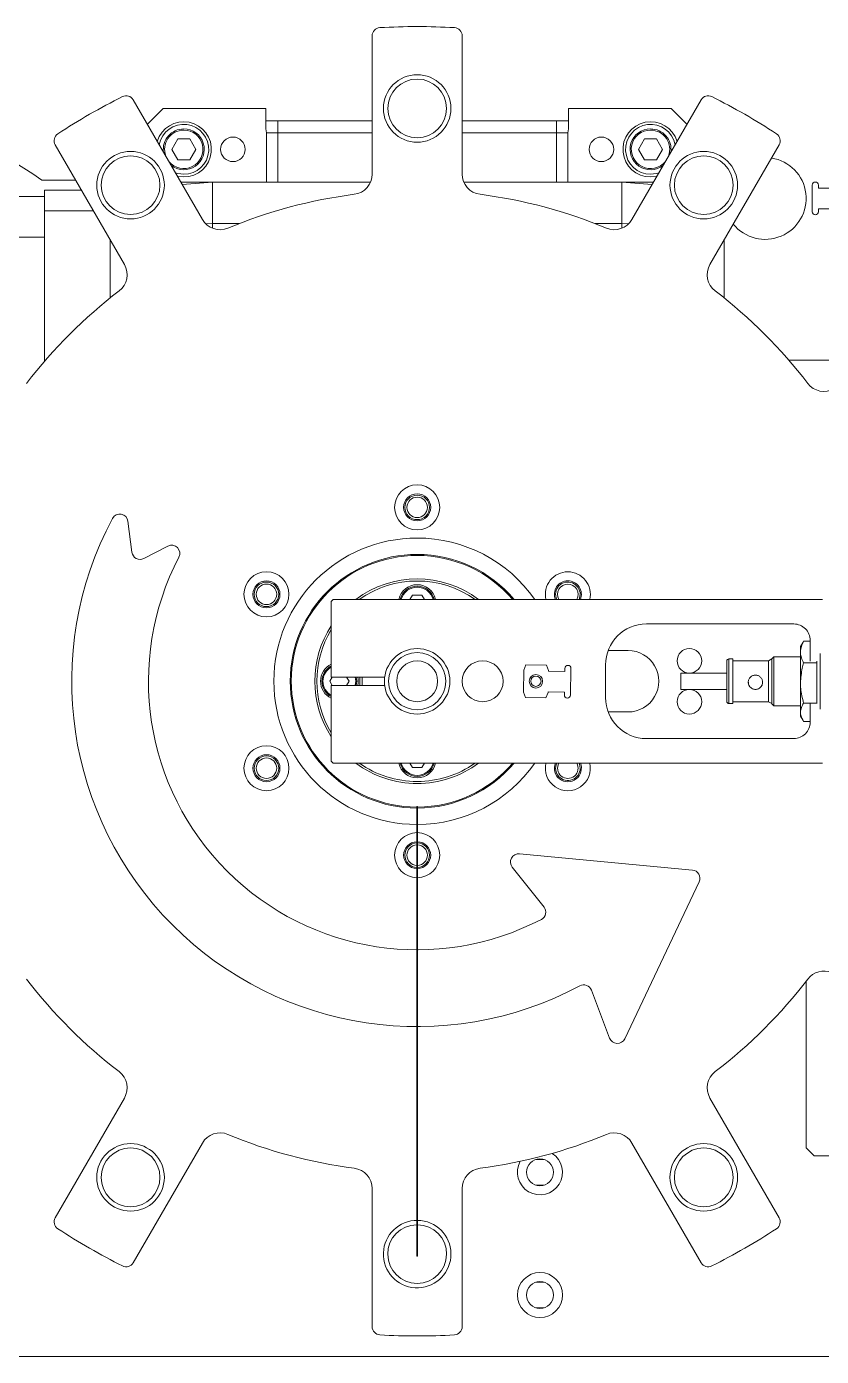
# Model space of a CAD drawing. Header units: millimetres. Extents: x 169 to 14583, y -399 to 10804.
# Drawn here: x 2507 to 2895, y 4354 to 5004 of the extents above; entities that cross this region are included whole.
import ezdxf

# ---------------------------------------------------------------- set-up
doc = ezdxf.new("R2010")
doc.units = ezdxf.units.MM
doc.header["$LTSCALE"] = 35

msp = doc.modelspace()

# ---------------------------------------------------------------- linework, layer by layer
at = {"color": 7, "linetype": 'Continuous', "lineweight": 18}
for p, q in [((2675.633, 4932.408), (2675.633, 4999.951)), ((2719.633, 4999.951), (2719.633, 4932.408)), ((2558.942, 4968.684), (2592.714, 4910.19)), ((2802.552, 4910.19), (2836.324, 4968.684)), ((2573.633, 4964.465), (2565.864, 4956.695)), ((2623.633, 4964.465), (2573.633, 4964.465)), ((2623.633, 4954.411), (2623.633, 4964.465)), ((2771.633, 4964.465), (2771.633, 4954.411)), ((2821.633, 4964.465), (2771.633, 4964.465)), ((2829.402, 4956.695), (2821.633, 4964.465)), ((2629.633, 4958.464), (2623.633, 4958.464)), ((2623.633, 4954.411), (2623.976, 4952.465)), ((2675.633, 4958.464), (2629.633, 4958.464)), ((2629.633, 4958.464), (2629.633, 4952.465)), ((2765.633, 4958.464), (2719.633, 4958.464)), ((2765.633, 4952.465), (2765.633, 4958.464)), ((2771.633, 4958.464), (2765.633, 4958.464)), ((2771.29, 4952.465), (2771.633, 4954.411)), ((2554.609, 4888.19), (2520.837, 4946.684)), ((2577.763, 4944.465), (2580.698, 4949.549)), ((2586.568, 4949.549), (2580.698, 4949.549)), ((2586.568, 4949.549), (2589.504, 4944.465)), ((2623.976, 4928.464), (2623.976, 4952.465)), ((2623.976, 4952.465), (2629.633, 4952.465)), ((2629.633, 4952.465), (2629.633, 4928.464)), ((2629.633, 4952.465), (2675.633, 4952.465)), ((2719.633, 4952.465), (2765.633, 4952.465)), ((2765.633, 4952.465), (2771.29, 4952.465)), ((2765.633, 4928.464), (2765.633, 4952.465)), ((2771.29, 4952.465), (2771.29, 4928.464)), ((2805.763, 4944.465), (2808.698, 4949.549)), ((2814.568, 4949.549), (2808.698, 4949.549)), ((2814.568, 4949.549), (2817.503, 4944.465)), ((2874.429, 4946.684), (2840.657, 4888.19)), ((2577.763, 4944.465), (2580.698, 4939.38)), ((2589.504, 4944.465), (2586.568, 4939.38)), ((2805.763, 4944.465), (2808.698, 4939.38)), ((2817.503, 4944.465), (2814.568, 4939.38)), ((2580.698, 4939.38), (2586.568, 4939.38)), ((2808.698, 4939.38), (2814.568, 4939.38)), ((2514.281, 4929.465), (2530.779, 4929.465)), ((2597.633, 4928.464), (2582.163, 4928.464)), ((2597.633, 4928.464), (2582.846, 4927.282)), ((2597.633, 4908.157), (2597.633, 4928.464)), ((2674.823, 4928.464), (2597.633, 4928.464)), ((2797.633, 4928.464), (2720.443, 4928.464)), ((2797.633, 4928.464), (2797.633, 4908.157)), ((2812.42, 4927.282), (2797.633, 4928.464)), ((2813.103, 4928.464), (2797.633, 4928.464)), ((2515.633, 4921.465), (2359.633, 4921.465)), ((2515.633, 4924.465), (2533.666, 4924.465)), ((2515.633, 4914.465), (2515.633, 4924.465)), ((2890.633, 4913.964), (2890.633, 4926.964)), ((2893.633, 4926.964), (2893.633, 4925.518)), ((2901.633, 4925.518), (2893.633, 4925.518)), ((2539.439, 4914.465), (2515.633, 4914.465)), ((2515.633, 4840.913), (2515.633, 4914.465)), ((2893.633, 4915.411), (2901.633, 4915.411)), ((2893.633, 4915.411), (2893.633, 4913.964)), ((2594.497, 4908.033), (2597.633, 4908.157)), ((2597.633, 4905.916), (2597.633, 4908.157)), ((2610.675, 4908.157), (2597.633, 4908.157)), ((2797.633, 4908.157), (2784.591, 4908.157)), ((2797.633, 4908.157), (2797.633, 4905.916)), ((2800.65, 4908.038), (2797.633, 4908.157)), ((2421.633, 4901.465), (2515.633, 4901.465)), ((2547.633, 4871.814), (2547.633, 4900.272)), ((2847.633, 4900.272), (2847.633, 4871.814)), ((2908.133, 4841.464), (2879.157, 4841.464)), ((2556.347, 4762.72), (2558.309, 4747.506)), ((2564.114, 4744.464), (2575.865, 4750.542)), ((2694.072, 4724.464), (2695.275, 4726.549)), ((2699.991, 4726.549), (2695.275, 4726.549)), ((2699.991, 4726.549), (2701.194, 4724.464)), ((2656.633, 4724.464), (2655.633, 4723.465)), ((2655.633, 4723.465), (2655.633, 4686.465)), ((2895.633, 4724.464), (2656.633, 4724.464)), ((2881.633, 4712.465), (2809.633, 4712.465)), ((2886.12, 4703.589), (2884.893, 4701.464)), ((2884.893, 4698.744), (2884.893, 4701.464)), ((2886.156, 4703.568), (2886.411, 4704.07)), ((2889.633, 4704.07), (2886.411, 4704.07)), ((2889.633, 4694.367), (2889.633, 4704.465)), ((2790.898, 4699.465), (2800.633, 4699.465)), ((2848.871, 4674.565), (2848.871, 4694.365)), ((2851.871, 4695.365), (2849.871, 4695.365)), ((2849.871, 4673.565), (2849.871, 4695.365)), ((2851.871, 4673.565), (2851.871, 4695.365)), ((2869.313, 4694.465), (2851.871, 4694.465)), ((2870.872, 4695.365), (2869.313, 4694.465)), ((2869.313, 4674.465), (2869.313, 4694.465)), ((2871.871, 4696.465), (2870.872, 4695.464)), ((2870.872, 4673.464), (2870.872, 4695.464)), ((2884.893, 4696.465), (2871.871, 4696.465)), ((2871.871, 4672.465), (2871.871, 4696.465)), ((2884.893, 4683.616), (2884.893, 4698.744)), ((2892.893, 4693.418), (2886.411, 4693.418)), ((2892.893, 4694.367), (2892.893, 4693.418)), ((2892.893, 4693.418), (2892.893, 4673.813)), ((2894.543, 4698.066), (2894.543, 4683.416)), ((2749.554, 4679.154), (2749.714, 4689.953)), ((2749.714, 4689.953), (2750.752, 4692.538)), ((2750.752, 4692.538), (2760.751, 4692.39)), ((2760.751, 4692.39), (2761.712, 4689.775)), ((2761.707, 4689.429), (2761.712, 4689.775)), ((2769.706, 4689.31), (2761.707, 4689.429)), ((2769.706, 4689.31), (2769.728, 4690.757)), ((2772.727, 4690.712), (2772.535, 4677.713)), ((2789.633, 4692.465), (2789.633, 4676.465)), ((2848.871, 4688.464), (2826.491, 4688.464)), ((2826.491, 4680.464), (2826.491, 4688.464)), ((2654.917, 4684.465), (2656.072, 4686.465)), ((2654.917, 4684.465), (2656.072, 4682.465)), ((2655.633, 4686.465), (2681.759, 4686.465)), ((2655.633, 4682.465), (2655.633, 4645.465)), ((2681.759, 4682.465), (2655.633, 4682.465)), ((2663.194, 4686.465), (2664.349, 4684.465)), ((2664.349, 4684.465), (2663.194, 4682.465)), ((2670.707, 4686.465), (2670.707, 4682.465)), ((2826.491, 4680.464), (2848.871, 4680.464)), ((2884.893, 4669.336), (2884.893, 4683.616)), ((2894.543, 4683.416), (2894.543, 4670.863)), ((2750.515, 4676.539), (2749.554, 4679.154)), ((2760.514, 4676.391), (2750.515, 4676.539)), ((2761.552, 4678.976), (2760.514, 4676.391)), ((2761.552, 4678.976), (2761.558, 4679.323)), ((2761.558, 4679.323), (2769.557, 4679.204)), ((2769.535, 4677.758), (2769.557, 4679.204)), ((2849.871, 4673.565), (2851.871, 4673.565)), ((2851.871, 4674.465), (2869.313, 4674.465)), ((2869.313, 4674.465), (2870.872, 4673.565)), ((2892.893, 4673.813), (2886.411, 4673.813)), ((2889.633, 4664.465), (2889.633, 4673.562)), ((2892.893, 4673.813), (2892.893, 4673.562)), ((2800.633, 4669.465), (2790.898, 4669.465)), ((2870.872, 4673.464), (2871.871, 4672.465)), ((2871.871, 4672.465), (2884.893, 4672.465)), ((2884.893, 4667.464), (2884.893, 4669.336)), ((2884.893, 4667.464), (2886.12, 4665.34)), ((2889.633, 4664.859), (2886.411, 4664.859)), ((2809.633, 4656.465), (2881.633, 4656.465)), ((2655.633, 4645.465), (2656.633, 4644.464)), ((2656.633, 4644.464), (2895.633, 4644.464)), ((2694.072, 4644.464), (2695.275, 4642.381)), ((2695.275, 4642.381), (2699.991, 4642.381)), ((2701.194, 4644.464), (2699.991, 4642.381)), ((2697.433, 4622.304), (2697.433, 4623.303)), ((2697.433, 4623.303), (2697.833, 4623.303)), ((2697.433, 4622.304), (2697.433, 4474.304)), ((2697.833, 4622.304), (2697.433, 4622.304)), ((2697.833, 4623.303), (2697.833, 4622.304)), ((2697.833, 4622.304), (2697.833, 4474.304)), ((2747.592, 4600.109), (2832.124, 4592.191)), ((2759.601, 4574.123), (2744.088, 4593.637)), ((2835.366, 4586.496), (2799.015, 4509.77)), ((2887.633, 4537.836), (2887.633, 4456.464)), ((2791.661, 4510.061), (2782.749, 4533.504)), ((2697.833, 4508.514), (2697.858, 4508.514)), ((2520.837, 4422.245), (2554.609, 4480.739)), ((2840.657, 4480.739), (2874.429, 4422.245)), ((2697.433, 4474.304), (2697.833, 4474.304)), ((2697.433, 4473.304), (2697.433, 4474.304)), ((2697.833, 4473.304), (2697.433, 4473.304)), ((2697.433, 4473.011), (2697.433, 4473.304)), ((2697.833, 4473.011), (2697.433, 4473.011)), ((2697.433, 4473.011), (2697.433, 4416.836)), ((2697.833, 4474.304), (2697.833, 4473.304)), ((2697.833, 4473.304), (2697.833, 4473.011)), ((2697.833, 4473.011), (2697.833, 4416.836)), ((2592.714, 4458.739), (2558.942, 4400.245)), ((2836.324, 4400.245), (2802.552, 4458.739)), ((2887.633, 4456.464), (2891.633, 4452.465)), ((2759.6, 4450.764), (2755.666, 4450.764)), ((2891.633, 4452.465), (3028.033, 4452.465)), ((2675.633, 4368.978), (2675.633, 4436.521)), ((2719.633, 4436.521), (2719.633, 4368.978)), ((2755.666, 4438.165), (2759.6, 4438.165)), ((2696.167, 4420.899), (2697.433, 4420.963)), ((2697.433, 4416.836), (2697.833, 4416.836)), ((2697.433, 4415.421), (2697.433, 4416.836)), ((2697.833, 4415.421), (2697.433, 4415.421)), ((2697.433, 4415.421), (2697.433, 4413.651)), ((2697.433, 4413.651), (2697.833, 4413.651)), ((2697.433, 4412.02), (2697.433, 4413.651)), ((2697.833, 4416.836), (2697.833, 4415.421)), ((2697.833, 4415.421), (2697.833, 4413.651)), ((2697.833, 4413.651), (2697.833, 4412.02)), ((2697.833, 4412.02), (2697.433, 4412.02)), ((2697.433, 4412.02), (2697.433, 4403.517)), ((2697.833, 4412.02), (2697.833, 4403.517)), ((2697.433, 4403.517), (2697.833, 4403.517)), ((2697.433, 4403.441), (2697.433, 4403.517)), ((2697.433, 4403.441), (2697.833, 4403.441)), ((2697.833, 4403.517), (2697.833, 4403.441)), ((2759.6, 4390.765), (2755.666, 4390.765)), ((2755.666, 4378.164), (2759.6, 4378.164)), ((2091.633, 4354.464), (3003.633, 4354.464))]:
    msp.add_line(p, q, dxfattribs=at)
at = {"color": 7, "linetype": 'Continuous', "lineweight": 18, "flags": 128}
for points in [[(2583.633, 4932.265), (2580.713, 4932.619), (2579.566, 4932.962)], [(2583.633, 4930.965), (2580.52, 4931.328), (2580.508, 4931.331)], [(2815.7, 4932.962), (2814.553, 4932.619), (2811.633, 4932.265)], [(2814.758, 4931.331), (2814.746, 4931.328), (2811.633, 4930.965)], [(2777.245, 4726.965), (2776.883, 4724.912), (2776.7, 4724.464)], [(2669.705, 4682.465), (2669.656, 4683.337), (2669.705, 4686.465)], [(2776.7, 4644.464), (2776.883, 4644.017), (2777.245, 4641.965)]]:
    msp.add_lwpolyline(points, dxfattribs=at)
at = {"color": 7, "linetype": 'Continuous', "lineweight": 18}
for centre, radius in [((2697.633, 4964.465), 16.5), ((2697.633, 4964.465), 14.356), ((2607.633, 4944.465), 6), ((2787.633, 4944.465), 6), ((2557.633, 4926.952), 16.5), ((2557.633, 4926.952), 14.356), ((2837.633, 4926.952), 16.5), ((2837.633, 4926.952), 14.356), ((2697.633, 4769.465), 11), ((2697.633, 4769.464), 6.6), ((2697.633, 4769.465), 6), ((2697.633, 4769.465), 5), ((2624.021, 4726.964), 11), ((2624.021, 4726.965), 6.6), ((2624.021, 4726.965), 6), ((2624.021, 4726.965), 5), ((2697.633, 4684.465), 16), ((2830.633, 4694.465), 6), ((2697.633, 4684.465), 14), ((2697.633, 4684.464), 10), ((2729.633, 4684.465), 10), ((2755.633, 4684.464), 3.3), ((2755.633, 4684.465), 2.5), ((2830.633, 4674.464), 6), ((2624.021, 4641.964), 11), ((2624.021, 4641.965), 6.6), ((2624.021, 4641.965), 6), ((2624.021, 4641.965), 5), ((2697.633, 4599.465), 11), ((2557.633, 4441.977), 16.5), ((2557.633, 4441.977), 14.356), ((2837.633, 4441.977), 16.5), ((2837.633, 4441.977), 14.356), ((2757.633, 4444.465), 6.6), ((2757.633, 4384.464), 11), ((2757.633, 4384.465), 6.6)]:
    msp.add_circle(centre, radius, dxfattribs=at)
for centre, radius, start, end in [((2679.633, 4999.951), 4, 93.265286, 179.998628), ((2697.633, 4684.432), 320.033, 86.73489, 93.26511), ((2715.633, 4999.951), 4, 0.001372, 86.734714), ((2697.621, 4684.489), 319.973, 116.73453, 123.265974), ((2555.478, 4966.684), 4, 29.997365, 116.735622), ((2839.788, 4966.684), 4, 63.264378, 150.002635), ((2697.646, 4684.489), 319.973, 56.734026, 63.26547), ((2437.633, 4824.465), 130, 53.871058, 126.128942), ((2583.633, 4944.465), 13.5, 269.999817, 163.385124), ((2583.633, 4944.465), 12.2, 269.999751, 169.472315), ((2583.633, 4944.465), 10, 90.000406, 188.020253), ((2583.633, 4944.465), 9.4, 90.000472, 200.575119), ((2583.633, 4944.465), 9.4, 219.424796, 90.000583), ((2583.633, 4944.464), 10, 231.979972, 90.000561), ((2811.633, 4944.465), 13.5, 16.615247, 269.999812), ((2811.633, 4944.465), 12.2, 10.527685, 270.000249), ((2811.633, 4944.464), 10, 89.999439, 308.020028), ((2811.633, 4944.465), 9.4, 89.999461, 320.57516), ((2811.633, 4944.464), 10, 351.981494, 89.999213), ((2811.633, 4944.465), 9.4, 339.425006, 89.999403), ((2524.301, 4948.684), 4, 123.265474, 209.999179), ((2870.965, 4948.684), 4, 330.000821, 56.734526), ((2867.633, 4920.464), 20, 218.82514, 81.175051), ((2665.633, 4932.408), 10, 277.35251, 0.002007), ((2729.633, 4932.408), 10, 180.000713, 262.64477), ((2892.133, 4926.965), 1.5, 89.98939, 180.015164), ((2892.133, 4926.964), 1.5, 0.000383, 90.00417), ((2697.634, 4684.461), 240.003, 97.35415, 112.645874), ((2697.632, 4684.461), 240.003, 67.354126, 82.64585), ((2601.374, 4915.19), 10, 209.999004, 292.646323), ((2793.892, 4915.19), 10, 247.353677, 330.000996), ((2892.133, 4913.964), 1.5, 179.992609, 270.002838), ((2892.133, 4913.965), 1.5, 270.003603, 359.991844), ((2545.948, 4883.19), 10, 307.355349, 29.997197), ((2849.318, 4883.19), 10, 149.999879, 232.645547), ((2697.63, 4684.468), 239.995, 127.353957, 142.646194), ((2697.636, 4684.468), 239.995, 37.353806, 52.646043), ((2896.358, 4836.149), 10, 217.354809, 299.999766), ((2552.38, 4762.208), 4, 7.347581, 151.844194), ((2697.633, 4684.465), 168.75, 151.843065, 298.103581), ((2697.633, 4684.465), 70, 90.000052, 269.836218), ((2697.633, 4684.465), 70, 34.849914, 89.999953), ((2562.276, 4748.017), 4, 187.351612, 297.346062), ((2697.633, 4684.465), 131.25, 152.464977, 297.540192), ((2577.703, 4746.99), 4, 332.464492, 117.349341), ((2697.633, 4684.465), 62, 89.999949, 269.815195), ((2697.633, 4684.464), 61.5, 90.000083, 269.813558), ((2697.633, 4684.464), 62, 40.177756, 89.999897), ((2697.633, 4684.464), 61.5, 40.572468, 89.999794), ((2697.633, 4684.465), 50, 53.129824, 126.870176), ((2697.633, 4684.465), 49, 54.718519, 125.281481), ((2771.245, 4726.965), 11, 89.999466, 193.136969), ((2771.245, 4726.964), 6.6, 89.999534, 202.258051), ((2771.245, 4726.965), 6, 0.000229, 204.624661), ((2771.245, 4726.964), 11, 346.863587, 89.999978), ((2771.245, 4726.965), 6.6, 337.738699, 90.001647), ((2697.633, 4722.464), 9.2, 12.556199, 167.443801), ((2697.633, 4722.464), 8.501, 90.002491, 166.388015), ((2697.633, 4722.465), 8, 89.99986, 165.522912), ((2697.633, 4722.464), 8.5, 13.611062, 89.998432), ((2697.633, 4722.465), 8, 14.476562, 90.000666), ((2771.245, 4726.964), 5, 90.001023, 209.998967), ((2771.245, 4726.964), 5, 330.001033, 89.998977), ((2697.633, 4684.465), 50, 147.140399, 212.859601), ((2697.633, 4684.465), 49, 148.997424, 211.002576), ((2809.633, 4692.464), 20, 90.000255, 179.999745), ((2881.633, 4704.465), 8, 359.997752, 90.001394), ((2800.633, 4684.465), 15, 269.999545, 90.000455), ((2849.872, 4694.364), 1, 90.016597, 179.990233), ((2659.633, 4684.465), 9.2, 115.77296, 244.22704), ((2659.633, 4684.464), 8.5, 118.074261, 241.925739), ((2659.633, 4684.465), 8, 120.001182, 239.998818), ((2771.228, 4690.734), 1.5, 89.157815, 179.143679), ((2771.227, 4690.734), 1.5, 359.157998, 89.148116), ((2659.661, 4684.465), 7.973, 345.47285, 14.52715), ((2659.631, 4684.465), 8.502, 346.394939, 13.605061), ((2659.632, 4684.465), 9.201, 347.445766, 12.554234), ((2771.035, 4677.735), 1.5, 179.142318, 269.154555), ((2771.035, 4677.735), 1.5, 269.142501, 359.158993), ((2809.633, 4676.465), 20, 180.000255, 269.999745), ((2849.872, 4674.565), 1, 180.009767, 269.983403), ((2881.633, 4664.464), 8, 269.998606, 0.002248), ((2697.634, 4684.467), 50.002, 233.130906, 269.999196), ((2697.633, 4684.465), 49, 234.718879, 270.000079), ((2697.633, 4646.465), 9.2, 192.556969, 270.000155), ((2697.633, 4646.465), 8.5, 193.609996, 346.390004), ((2697.633, 4646.464), 8, 194.477736, 345.522264), ((2697.633, 4646.464), 9.2, 269.99889, 347.443985), ((2697.633, 4684.465), 49, 269.999921, 305.281121), ((2697.632, 4684.467), 50.002, 270.000804, 306.869094), ((2697.633, 4684.465), 61.5, 270.186464, 319.427568), ((2697.633, 4684.465), 62, 270.184901, 319.821996), ((2697.633, 4684.464), 70, 270.163606, 325.150144), ((2771.245, 4641.964), 11, 166.863565, 13.136435), ((2771.245, 4641.964), 6.6, 157.741277, 22.258723), ((2771.245, 4641.964), 6, 155.376014, 0.000234), ((2771.245, 4641.965), 5, 150.000799, 29.999201), ((2697.633, 4599.465), 6.6, 91.736566, 268.263434), ((2697.633, 4599.464), 6, 91.910493, 268.089507), ((2697.633, 4599.465), 5, 92.294355, 267.705645), ((2697.633, 4599.465), 6.6, 271.736566, 88.263434), ((2697.633, 4599.465), 6, 359.999373, 88.090134), ((2697.633, 4599.465), 5, 272.291512, 87.708488), ((2697.633, 4599.465), 6, 271.913107, 359.997386), ((2747.219, 4596.126), 4, 84.648611, 218.486001), ((2831.751, 4588.209), 4, 334.649104, 84.649842), ((2756.47, 4571.634), 4, 297.541206, 38.481263), ((2697.636, 4684.467), 240.004, 217.354107, 232.645742), ((2697.63, 4684.467), 240.004, 307.354258, 322.645893), ((2896.358, 4532.78), 10, 67.437283, 142.6464), ((2779.01, 4532.082), 4, 20.81804, 118.102884), ((2795.4, 4511.483), 4, 200.816163, 334.649948), ((2545.948, 4485.739), 10, 330.002803, 52.644651), ((2849.318, 4485.739), 10, 127.354453, 210.000121), ((2601.374, 4453.739), 10, 67.353936, 149.999758), ((2697.632, 4684.461), 239.997, 247.35402, 262.646163), ((2697.634, 4684.461), 239.997, 277.353837, 292.64598), ((2793.892, 4453.739), 10, 30.000242, 112.646064), ((2757.633, 4444.465), 11, 150.90317, 57.168904), ((2665.633, 4436.521), 10, 359.997993, 82.64749), ((2729.633, 4436.521), 10, 97.35523, 179.999287), ((2524.301, 4420.245), 4, 150.001861, 236.732911), ((2697.633, 4404.464), 16.5, 95.096356, 89.305061), ((2870.965, 4420.245), 4, 303.267089, 29.998139), ((2697.635, 4684.467), 320.003, 236.734507, 243.265313), ((2697.633, 4404.464), 14.356, 90.798349, 89.201651), ((2697.631, 4684.467), 320.003, 296.734687, 303.265493), ((2555.478, 4402.245), 4, 243.265, 329.99963), ((2839.788, 4402.245), 4, 210.00037, 296.735), ((2679.633, 4368.978), 4, 180.001372, 266.734714), ((2715.633, 4368.978), 4, 273.265286, 359.998628), ((2697.633, 4684.424), 319.96, 266.734142, 273.265858)]:
    msp.add_arc(centre, radius, start, end, dxfattribs=at)
for points, knots in [([(2886.411, 4704.07), (2885.987, 4703.216), (2885.152, 4701.534), (2884.979, 4699.665), (2884.893, 4698.744)], [0, 0, 0, 0, 0.5075172, 1, 1, 1, 1]), ([(2884.893, 4698.744), (2884.895, 4698.618), (2884.908, 4697.652), (2885.264, 4695.793), (2886.021, 4694.227), (2886.411, 4693.418)], [0, 0, 0, 0, 0.0678392, 0.51881, 1, 1, 1, 1]), ([(2886.411, 4693.418), (2886.182, 4692.595), (2885.292, 4689.4), (2885.063, 4686.08), (2884.893, 4683.616)], [0, 0, 0, 0, 0.25756737, 1, 1, 1, 1]), ([(2866.304, 4684.649), (2866.336, 4684.421), (2866.4, 4683.967), (2866.324, 4683.278), (2866.056, 4682.407), (2865.411, 4681.44), (2864.434, 4680.812), (2863.559, 4680.546), (2862.872, 4680.479), (2862.184, 4680.546), (2861.309, 4680.812), (2860.33, 4681.441), (2859.688, 4682.41), (2859.417, 4683.281), (2859.348, 4683.968), (2859.418, 4684.656), (2859.689, 4685.535), (2860.33, 4686.518), (2861.306, 4687.171), (2862.185, 4687.446), (2862.874, 4687.515), (2863.562, 4687.445), (2864.438, 4687.169), (2865.409, 4686.517), (2866.067, 4685.539), (2866.244, 4684.873), (2866.304, 4684.649)], [0, 0, 0, 0, 0.0313924, 0.06264492, 0.09415451, 0.15576331, 0.21750642, 0.2492403, 0.28042186, 0.31160289, 0.3433472, 0.40517484, 0.46682257, 0.49838222, 0.52954801, 0.56081354, 0.5926127, 0.6550266, 0.7174577, 0.74927627, 0.78058409, 0.81173477, 0.84351271, 0.90576837, 0.96820925, 1, 1, 1, 1]), ([(2866.371, 4683.966), (2866.334, 4683.588), (2866.261, 4682.836), (2865.697, 4681.814), (2864.84, 4681.02), (2863.74, 4680.545), (2862.573, 4680.451), (2861.463, 4680.737), (2860.482, 4681.334), (2859.764, 4682.257), (2859.382, 4683.191), (2859.413, 4683.775), (2859.422, 4683.967)], [0, 0, 0, 0, 0.1038483, 0.2062042, 0.3131532, 0.4205133, 0.5301606, 0.6291739, 0.7320636, 0.8399929, 0.9474086, 1, 1, 1, 1]), ([(2884.893, 4683.616), (2884.916, 4682.724), (2885, 4679.406), (2885.815, 4676.176), (2886.411, 4673.813)], [0, 0, 0, 0, 0.2686335, 1, 1, 1, 1]), ([(2886.411, 4673.813), (2885.988, 4673.101), (2885.163, 4671.715), (2884.981, 4670.114), (2884.893, 4669.336)], [0, 0, 0, 0, 0.5139578, 1, 1, 1, 1]), ([(2884.893, 4669.336), (2884.895, 4669.23), (2884.908, 4668.414), (2885.277, 4666.825), (2886.022, 4665.534), (2886.411, 4664.859)], [0, 0, 0, 0, 0.066638, 0.5124753, 1, 1, 1, 1])]:
    msp.add_open_spline(points, degree=3, knots=knots, dxfattribs=at)

doc.saveas('drawing.dxf')
